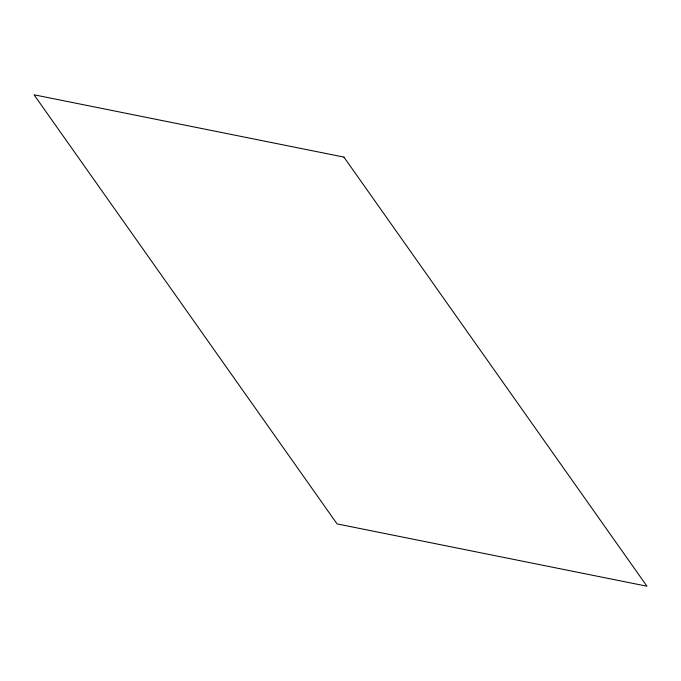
<?xml version="1.0" encoding="UTF-8"?>
<svg xmlns="http://www.w3.org/2000/svg" width="681" height="681" viewBox="0 0 681 681"><rect width="100%" height="100%" fill="white"/><g stroke="black" fill="none" stroke-linecap="round" stroke-linejoin="round"><path stroke-width="1.02" d="M343.922 157.098L34.05 94.795L337.078 523.902L646.95 586.205L343.922 157.098"/></g></svg>
